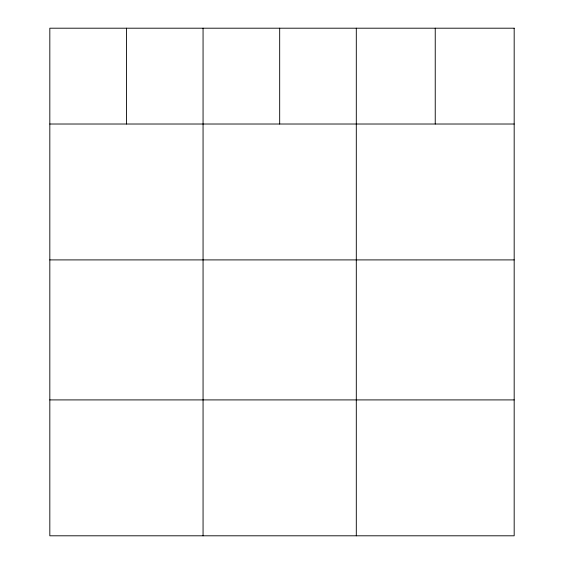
<?xml version="1.0" encoding="UTF-8"?>
<svg xmlns="http://www.w3.org/2000/svg" width="564" height="564" viewBox="0 0 564 564"><rect width="100%" height="100%" fill="white"/><g stroke="black" fill="none" stroke-linecap="round" stroke-linejoin="round"><path stroke-width="0.85" d="M49.822 124.017L514.178 124.017M49.822 259.905L514.178 259.905M49.822 399.911L514.178 399.911M435.239 28.2L435.239 124.017M356.3 28.2L356.3 535.8M279.681 28.2L279.681 124.017M203.061 28.2L203.061 535.8M126.442 28.2L126.442 124.017M514.178 28.2L49.822 28.2L49.822 535.8L514.178 535.8L514.178 28.2"/></g></svg>
